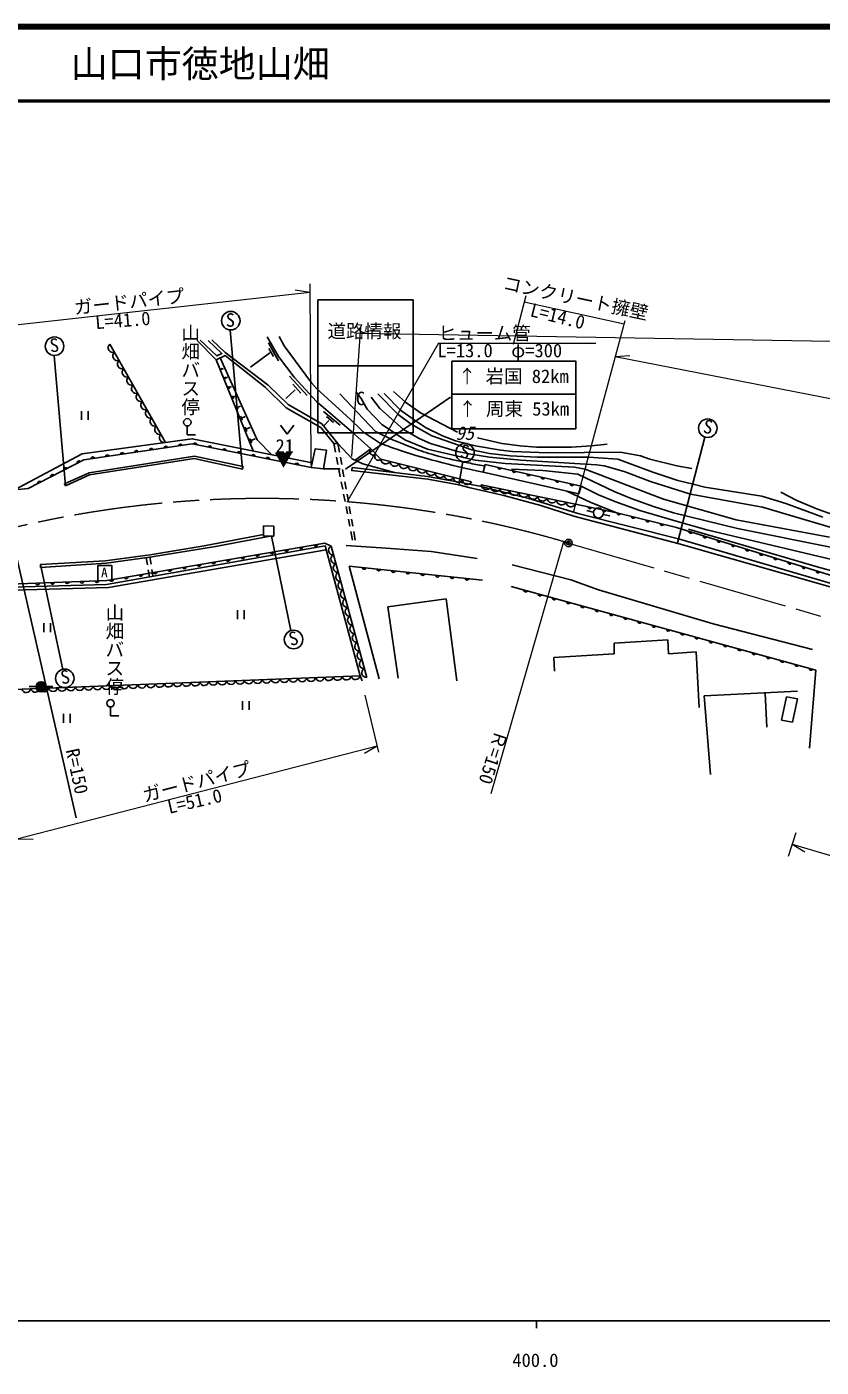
# Model space of a CAD drawing. Units: millimetres, scale not verified. Extents: x 40000 to 680000, y 20000 to 380000.
# Drawn here: x 399092 to 506470, y 198715 to 380000 of the extents above; entities that cross this region are included whole.
import ezdxf
from ezdxf.enums import TextEntityAlignment as Align

# ---------------------------------------------------------------- set-up
doc = ezdxf.new("R2010")
doc.units = ezdxf.units.MM
doc.header["$LTSCALE"] = 1000
doc.header["$PDMODE"] = 32
doc.header["$PDSIZE"] = 500
doc.linetypes.add('CHAIN', pattern=[18.5, 12, -1.5, 3.5, -1.5])
for name, color, linetype, lineweight in [('M-BGD', 7, 'Continuous', 25), ('M-BMK', 2, 'CHAIN', 13), ('M-BMK-SRVR', 3, 'Continuous', 25), ('M-STR-HTXT', 7, 'Continuous', 13), ('M-STR-STRC', 7, 'Continuous', 25), ('M-TTL', 2, 'Continuous', 140), ('M-TTL-BAND', 7, 'Continuous', 25), ('M-TTL-LINE', 7, 'Continuous', 50)]:
    doc.layers.add(name, color=color, linetype=linetype, lineweight=lineweight)
doc.layers.add('M-TTL-TXT', color=7, linetype='Continuous')
doc.styles.add('@ＭＳ ゴシック', font='')
doc.styles.add('ＭＳ ゴシック', font='')
doc.styles.get('@ＭＳ ゴシック').set_extended_font_data('@MS Gothic')
doc.styles.get('ＭＳ ゴシック').set_extended_font_data('MS Gothic')

msp = doc.modelspace()

# ---------------------------------------------------------------- hatches: boundary and pattern name
at = {"layer": 'M-BGD'}
msp.add_hatch(color=256, dxfattribs=at).paths.add_polyline_path([(401701, 290737, -1), (400335, 290737, -0.41421), (401018, 291420, -0.41421)])

# ---------------------------------------------------------------- linework, layer by layer
for p, q in [((426577, 338977), (428259, 320194)), ((431601, 338052), (433096, 335421)), ((431751, 337270), (433123, 334810)), ((433181, 338131), (433858, 336861)), ((402786, 335506), (404311, 317940)), ((410304, 337083), (417851, 323782)), ((431938, 335898), (429308, 333950)), ((431800, 336499), (432457, 335395)), ((433096, 335421), (435213, 332627)), ((433858, 336861), (437584, 331865)), ((429672, 322637), (424707, 334942)), ((425468, 333591), (425372, 333828)), ((425420, 333709), (425657, 333805)), ((425968, 332350), (425852, 332638)), ((425910, 332494), (426198, 332610)), ((434581, 332750), (436980, 330132)), ((435213, 332627), (438261, 329325)), ((437584, 331865), (438261, 331103)), ((426491, 331055), (426353, 331396)), ((426422, 331226), (426763, 331363)), ((427036, 329704), (426876, 330100)), ((426956, 329902), (427352, 330062)), ((435360, 330899), (434106, 329718)), ((435044, 331654), (436127, 330473)), ((438261, 331103), (442833, 326870)), ((441394, 330341), (446220, 325261)), ((443595, 330595), (444272, 329749)), ((446558, 330341), (449268, 327547)), ((447405, 330426), (449606, 328140)), ((448675, 330680), (450284, 329241)), ((427605, 328293), (427422, 328747)), ((427513, 328520), (427968, 328704)), ((438261, 329325), (443002, 325261)), ((456380, 329918), (442156, 320181)), ((444272, 329749), (445119, 328309)), ((447066, 326193), (445119, 328309)), ((445627, 329918), (446812, 328394)), ((446812, 328394), (450030, 325515)), ((449606, 328140), (451638, 326701)), ((450284, 329241), (452316, 327801)), ((406467, 328037), (406467, 326837)), ((407367, 326837), (407367, 328037)), ((428199, 326821), (427991, 327336)), ((428095, 327079), (428610, 327286)), ((439204, 327985), (441468, 326118)), ((439918, 326767), (439301, 326061)), ((439601, 327311), (440535, 326499)), ((442833, 326870), (444188, 325600)), ((449268, 327547), (451046, 326277)), ((451638, 326701), (453078, 325769)), ((452316, 327801), (457315, 325168)), ((420785, 326010), (420785, 324825)), ((420785, 324825), (421885, 324825)), ((428819, 325285), (428586, 325862)), ((428702, 325574), (429280, 325807)), ((444188, 325600), (444611, 325177)), ((444611, 325177), (446897, 323653)), ((446220, 325261), (448506, 324161)), ((448929, 325007), (447066, 326193)), ((448929, 325007), (450199, 324161)), ((450030, 325515), (452146, 324330)), ((451046, 326277), (453840, 324669)), ((453078, 325769), (455279, 324669)), ((453840, 324669), (459258, 322806)), ((455279, 324669), (457057, 323991)), ((429466, 323682), (429206, 324325)), ((429497, 323881), (429368, 324203)), ((429432, 324042), (429979, 324263)), ((440603, 323642), (440828, 322467)), ((441155, 323658), (441363, 322488)), ((450199, 324161), (453247, 322891)), ((452146, 324330), (453670, 323653)), ((453247, 322891), (459682, 321367)), ((453670, 323653), (457311, 322552)), ((457057, 323991), (459682, 323314)), ((459258, 322806), (461629, 322298)), ((459682, 323314), (463153, 322721)), ((463322, 323653), (460020, 324415)), ((463153, 322721), (464762, 322552)), ((465778, 323314), (463322, 323653)), ((467979, 323145), (465778, 323314)), ((472720, 323145), (467979, 323145)), ((475430, 323314), (472720, 323145)), ((477546, 323568), (475430, 323314)), ((490754, 324499), (487029, 310191)), ((433435, 321959), (434620, 321705)), ((440960, 321779), (441148, 320797)), ((441486, 321799), (441662, 320814)), ((457311, 322552), (458697, 322279)), ((458016, 321186), (457480, 318065)), ((458581, 322298), (461629, 321790)), ((459682, 321367), (463746, 320943)), ((461629, 322298), (464423, 321959)), ((461629, 321790), (465862, 321367)), ((463746, 320943), (473144, 320435)), ((464423, 321959), (468064, 321790)), ((464762, 322552), (469503, 322383)), ((465862, 321367), (476107, 320774)), ((468064, 321790), (475006, 321790)), ((469503, 322383), (479324, 322467)), ((475006, 321790), (478986, 321536)), ((478986, 321536), (483727, 319758)), ((479324, 322467), (482034, 321959)), ((482034, 321959), (483304, 321536)), ((483304, 321536), (486944, 320605)), ((439178, 320204), (437546, 320399)), ((441279, 320110), (441468, 319128)), ((441785, 320125), (441960, 319140)), ((461065, 320815), (474039, 317859)), ((464592, 320181), (468826, 320012)), ((468826, 320012), (473567, 319504)), ((473144, 320435), (474583, 320181)), ((473567, 319504), (478478, 317133)), ((474583, 320181), (485166, 316117)), ((476107, 320774), (477123, 320605)), ((477123, 320605), (479832, 319843)), ((479832, 319843), (483388, 318488)), ((483727, 319758), (487114, 318657)), ((486944, 320605), (488976, 320266)), ((441599, 318440), (441788, 317458)), ((442083, 318451), (442259, 317467)), ((460522, 318031), (473252, 315458)), ((474039, 317859), (473709, 316820)), ((474039, 317859), (476361, 316710)), ((483388, 318488), (488807, 316795)), ((487114, 318657), (489146, 318149)), ((489146, 318149), (490754, 317726)), ((490754, 317726), (498459, 316541)), ((441919, 316770), (442108, 315788)), ((442382, 316778), (442557, 315793)), ((476361, 316710), (478562, 315779)), ((478478, 317133), (480764, 316202)), ((478562, 315779), (481949, 314593)), ((480764, 316202), (483812, 315101)), ((485166, 316117), (494988, 313323)), ((488807, 316795), (498544, 315017)), ((498459, 316541), (501676, 315525)), ((500999, 317049), (503200, 315948)), ((501676, 315525), (506672, 313662)), ((503200, 315948), (505994, 314763)), ((442239, 315101), (442428, 314119)), ((442680, 315104), (442856, 314120)), ((475668, 314373), (474779, 314581)), ((477901, 313850), (477011, 314058)), ((481949, 314593), (487198, 313069)), ((483812, 315101), (486521, 314255)), ((486521, 314255), (495157, 312138)), ((498544, 315017), (513784, 310529)), ((505994, 314763), (514969, 311545)), ((396859, 312138), (405749, 273022)), ((431069, 312503), (431064, 311122)), ((432500, 312478), (431069, 312503)), ((432504, 311122), (432500, 312478)), ((442559, 313431), (442748, 312449)), ((442979, 313431), (443154, 312446)), ((487198, 313069), (491008, 311969)), ((488553, 312053), (505910, 306973)), ((491008, 311969), (511752, 307058)), ((494988, 313323), (507603, 310953)), ((495157, 312138), (507942, 309598)), ((431064, 311122), (432504, 311122)), ((432178, 311122), (434790, 298337)), ((442879, 311762), (443104, 310587)), ((443277, 311757), (443486, 310587)), ((415225, 308186), (415386, 307236)), ((415736, 308253), (415887, 307313)), ((440219, 309750), (445039, 292006)), ((400945, 307259), (403971, 293088)), ((415503, 306546), (415665, 305596)), ((415997, 306622), (416148, 305681)), ((446705, 291830), (442677, 307035)), ((442677, 307035), (460677, 305145)), ((464677, 307227), (472636, 305195)), ((505910, 306973), (513530, 304857)), ((472636, 305195), (476361, 303841)), ((464581, 304282), (505740, 293003)), ((476361, 303841), (491855, 299269)), ((427550, 301088), (427550, 299888)), ((428450, 299888), (428450, 301088)), ((447913, 301555), (455787, 302655)), ((449268, 291903), (447913, 301555)), ((455787, 302655), (457226, 291564)), ((401410, 299323), (401410, 298123)), ((402310, 298123), (402310, 299323)), ((491855, 299269), (505317, 295797)), ((478478, 296644), (485759, 297067)), ((478478, 295205), (478478, 296644)), ((485759, 297067), (485844, 295205)), ((470350, 294697), (478478, 295205)), ((470434, 292834), (470350, 294697)), ((485844, 295205), (489569, 295459)), ((489569, 295459), (489992, 287923)), ((393610, 290242), (444133, 292233)), ((444133, 292233), (444404, 291532)), ((505740, 293003), (504894, 282420)), ((399422, 290773), (400336, 290774)), ((401715, 290773), (402629, 290774)), ((503285, 290125), (490670, 289532)), ((428227, 288802), (428227, 287602)), ((429127, 287602), (429127, 288802)), ((490670, 289532), (491516, 278864)), ((499136, 285299), (498882, 289871)), ((501084, 286230), (501761, 289363)), ((501761, 289363), (503285, 289109)), ((503285, 289109), (502608, 285976)), ((404070, 287085), (404070, 285885)), ((404970, 285885), (404970, 287085)), ((410410, 288008), (410410, 286822)), ((410410, 286822), (411511, 286822)), ((502608, 285976), (501084, 286230))]:
    msp.add_line(p, q, dxfattribs=at)
for points in [[(422142, 337540), (424707, 334942), (425884, 335543), (431304, 331259), (434153, 328483), (438817, 325792), (440603, 323642)], [(423605, 337592), (425462, 335811), (424772, 335494), (422515, 337605)], [(440603, 323642), (441155, 323658), (438983, 326287), (434399, 328899), (431714, 331511), (425888, 335949), (424080, 337684)], [(425238, 335213), (430249, 324152), (432159, 322140)], [(443463, 321383), (445590, 322907), (443002, 325261)], [(437679, 321038), (421444, 324279), (406595, 322224), (397442, 317372), (399293, 317579)], [(437546, 320399), (421424, 323585), (406795, 321448), (399293, 317579)], [(437546, 320399), (438070, 322931), (439604, 322724), (439178, 320204), (441435, 320212)], [(441155, 323658), (443088, 321562), (444500, 320892), (448775, 319725)], [(445590, 322907), (446966, 321540), (459213, 318436)], [(443055, 320377), (443007, 319987), (453313, 318840), (457480, 318065), (458845, 317700)], [(458943, 318130), (457542, 318422), (453267, 319178), (445414, 320134), (443055, 320377)], [(461065, 320815), (460798, 319756), (473709, 316820)], [(458845, 317700), (463582, 316600), (468586, 315266), (473043, 313805), (487289, 310073), (515735, 301961)], [(515826, 302381), (487174, 310747), (473776, 314111), (466930, 316196), (462832, 317254), (460332, 317855), (458943, 318130)], [(472090, 317188), (475347, 315676), (478826, 314279)], [(473252, 315458), (478826, 314279), (486908, 312279), (520345, 301896), (541083, 297581), (563250, 293893), (568956, 293231)], [(388570, 304638), (393194, 304463), (409892, 305093), (439398, 310161), (440219, 309750)], [(431065, 311331), (423072, 309816), (415765, 308579), (409689, 307788), (400945, 307259)], [(400945, 307259), (400945, 306882), (409807, 307469), (415736, 308253), (424613, 309704), (431965, 311122)], [(444133, 292233), (439406, 309783), (409853, 304571), (392144, 304076), (389204, 302682)], [(392422, 303662), (410116, 304153), (439540, 309283)], [(442267, 309829), (447650, 309501), (453732, 309049), (459978, 308104)], [(408677, 305047), (408699, 307123), (410574, 307147), (410594, 305214)]]:
    msp.add_lwpolyline(points, dxfattribs=at)
msp.add_lwpolyline([(404311, 317940), (404171, 318194), (407533, 319681), (421751, 321921), (428324, 320529), (428259, 320194), (421691, 321607), (407583, 319389)], close=True, dxfattribs=at)
for centre, radius in [((426659, 340254), 1250), ((402837, 336803), 1250), ((420785, 326510), 500), ((491143, 325714), 1250), ((458323, 322397), 1250), ((476356, 314249), 683), ((435150, 297133), 1250), ((404223, 291879), 1250), ((401018, 290737), 683), ((410410, 288508), 500)]:
    msp.add_circle(centre, radius, dxfattribs=at)
for centre, radius, start, end in [((410754, 336606), 656, 133.32822, 285.81227), ((411383, 335497), 656, 133.32822, 285.81227), ((412012, 334389), 656, 133.32822, 285.81227), ((412641, 333280), 656, 133.32822, 285.81227), ((413270, 332172), 656, 133.32822, 285.81227), ((413899, 331064), 656, 133.32822, 285.81227), ((414528, 329955), 656, 133.32822, 285.81227), ((415157, 328847), 656, 133.32822, 285.81227), ((415786, 327738), 656, 133.32822, 285.81227), ((416415, 326630), 656, 133.32822, 285.81227), ((417043, 325522), 656, 133.32822, 285.81227), ((417672, 324413), 656, 133.32822, 285.81227), ((413946, 322436), 256, 20.99066, 175.62989), ((415925, 322725), 256, 20.99066, 175.62989), ((417904, 323014), 256, 20.99066, 175.62989), ((419883, 323303), 256, 20.99066, 175.62989), ((421839, 323446), 256, 1.50049, 156.13973), ((423801, 323058), 256, 1.50049, 156.13973), ((425763, 322670), 256, 1.50049, 156.13973), ((445923, 322555), 485, 133.4269, 316.95464), ((406126, 321040), 256, 39.96142, 194.60065), ((408009, 321569), 256, 20.99066, 175.62989), ((409988, 321858), 256, 20.99066, 175.62989), ((411967, 322147), 256, 20.99066, 175.62989), ((427725, 322282), 256, 1.50049, 156.13973), ((429687, 321895), 256, 1.50049, 156.13973), ((431649, 321507), 256, 1.50049, 156.13973), ((433611, 321119), 256, 1.50049, 156.13973), ((435573, 320731), 256, 1.50049, 156.13973), ((446611, 321871), 485, 133.4269, 316.95464), ((447615, 321530), 649, 179.05535, 332.50164), ((448839, 321219), 649, 179.05535, 332.50164), ((450064, 320909), 649, 179.05535, 332.50164), ((402571, 319207), 256, 39.96142, 194.60065), ((404349, 320123), 256, 39.96142, 194.60065), ((451289, 320598), 649, 179.05535, 332.50164), ((452513, 320288), 649, 179.05535, 332.50164), ((453738, 319978), 649, 179.05535, 332.50164), ((454963, 319667), 649, 179.05535, 332.50164), ((456187, 319357), 649, 179.05535, 332.50164), ((463028, 320425), 256, 179.84513, 334.48437), ((464978, 319981), 256, 179.84513, 334.48437), ((466928, 319537), 256, 179.84513, 334.48437), ((468878, 319092), 256, 179.84513, 334.48437), ((400794, 318290), 256, 39.96142, 194.60065), ((457412, 319046), 649, 179.05535, 332.50164), ((458637, 318736), 649, 179.05535, 332.50164), ((461193, 318071), 672, 183.38251, 333.76125), ((462466, 317814), 672, 183.38251, 333.76125), ((463739, 317556), 672, 183.38251, 333.76125), ((465012, 317299), 672, 183.38251, 333.76125), ((470828, 318648), 256, 179.84513, 334.48437), ((472778, 318204), 256, 179.84513, 334.48437), ((466285, 317041), 672, 183.38251, 333.76125), ((467558, 316784), 672, 183.38251, 333.76125), ((468831, 316527), 672, 183.38251, 333.76125), ((470104, 316269), 672, 183.38251, 333.76125), ((471377, 316012), 672, 183.38251, 333.76125), ((472650, 315755), 672, 183.38251, 333.76125), ((475221, 315099), 256, 180.74093, 335.38017), ((477177, 314685), 256, 180.74093, 335.38017), ((479134, 314261), 256, 178.78132, 333.42055), ((481075, 313781), 256, 178.78132, 333.42055), ((483017, 313300), 256, 178.78132, 333.42055), ((484958, 312820), 256, 178.78132, 333.42055), ((488856, 311733), 256, 175.42933, 330.06856), ((490766, 311140), 256, 175.42933, 330.06856), ((492676, 310547), 256, 175.42933, 330.06856), ((428276, 308308), 256, 202.42716, 357.06639), ((430247, 308647), 256, 202.42716, 357.06639), ((432219, 308985), 256, 202.42716, 357.06639), ((434190, 309324), 256, 202.42716, 357.06639), ((436161, 309662), 256, 202.42716, 357.06639), ((438132, 310001), 256, 202.42716, 357.06639), ((440501, 309192), 626, 116.78267, 273.61151), ((440823, 308009), 626, 116.78267, 273.61151), ((494586, 309954), 256, 175.42933, 330.06856), ((496496, 309361), 256, 175.42933, 330.06856), ((498406, 308768), 256, 175.42933, 330.06856), ((500316, 308175), 256, 175.42933, 330.06856), ((418421, 306615), 256, 202.42716, 357.06639), ((420392, 306954), 256, 202.42716, 357.06639), ((422363, 307292), 256, 202.42716, 357.06639), ((424334, 307631), 256, 202.42716, 357.06639), ((426305, 307970), 256, 202.42716, 357.06639), ((441144, 306826), 626, 116.78267, 273.61151), ((444672, 306882), 256, 186.685, 341.32423), ((446661, 306673), 256, 186.685, 341.32423), ((448651, 306464), 256, 186.685, 341.32423), ((502226, 307582), 256, 175.42933, 330.06856), ((504136, 306988), 256, 175.42933, 330.06856), ((506046, 306395), 256, 175.42933, 330.06856), ((400560, 304797), 256, 194.84146, 349.4807), ((402558, 304873), 256, 194.84146, 349.4807), ((404557, 304948), 256, 194.84146, 349.4807), ((406555, 305024), 256, 194.84146, 349.4807), ((408554, 305099), 256, 194.84146, 349.4807), ((410536, 305261), 256, 202.42716, 357.06639), ((412507, 305599), 256, 202.42716, 357.06639), ((414478, 305938), 256, 202.42716, 357.06639), ((416450, 306277), 256, 202.42716, 357.06639), ((441465, 305643), 626, 116.78267, 273.61151), ((441787, 304460), 626, 116.78267, 273.61151), ((450640, 306255), 256, 186.685, 341.32423), ((452629, 306047), 256, 186.685, 341.32423), ((454618, 305838), 256, 186.685, 341.32423), ((456607, 305629), 256, 186.685, 341.32423), ((458596, 305420), 256, 186.685, 341.32423), ((442108, 303277), 626, 116.78267, 273.61151), ((466524, 303807), 256, 177.35655, 331.99579), ((468453, 303279), 256, 177.35655, 331.99579), ((470382, 302750), 256, 177.35655, 331.99579), ((442429, 302094), 626, 116.78267, 273.61151), ((442751, 300911), 626, 116.78267, 273.61151), ((472311, 302222), 256, 177.35655, 331.99579), ((474240, 301693), 256, 177.35655, 331.99579), ((476169, 301165), 256, 177.35655, 331.99579), ((443072, 299728), 626, 116.78267, 273.61151), ((478098, 300636), 256, 177.35655, 331.99579), ((480027, 300108), 256, 177.35655, 331.99579), ((481956, 299579), 256, 177.35655, 331.99579), ((443393, 298545), 626, 116.78267, 273.61151), ((443715, 297363), 626, 116.78267, 273.61151), ((483884, 299051), 256, 177.35655, 331.99579), ((485813, 298522), 256, 177.35655, 331.99579), ((487742, 297993), 256, 177.35655, 331.99579), ((489671, 297465), 256, 177.35655, 331.99579), ((444036, 296180), 626, 116.78267, 273.61151), ((444357, 294997), 626, 116.78267, 273.61151), ((491600, 296936), 256, 177.35655, 331.99579), ((493529, 296408), 256, 177.35655, 331.99579), ((495458, 295879), 256, 177.35655, 331.99579), ((444679, 293814), 626, 116.78267, 273.61151), ((497387, 295351), 256, 177.35655, 331.99579), ((499316, 294822), 256, 177.35655, 331.99579), ((501244, 294294), 256, 177.35655, 331.99579), ((503173, 293765), 256, 177.35655, 331.99579), ((435107, 291990), 612, 192.82629, 351.68668), ((436310, 292037), 612, 192.82629, 351.68668), ((437513, 292085), 612, 192.82629, 351.68668), ((438716, 292132), 612, 192.82629, 351.68668), ((439918, 292179), 612, 192.82629, 351.68668), ((441121, 292227), 612, 192.82629, 351.68668), ((442324, 292274), 612, 192.82629, 351.68668), ((443527, 292322), 612, 192.82629, 351.68668), ((445000, 292631), 626, 116.78267, 273.61151), ((505102, 293236), 256, 177.35655, 331.99579), ((399019, 290568), 612, 192.82629, 351.68668), ((400222, 290615), 612, 192.82629, 351.68668), ((401425, 290663), 612, 192.82629, 351.68668), ((402628, 290710), 612, 192.82629, 351.68668), ((403831, 290757), 612, 192.82629, 351.68668), ((405034, 290805), 612, 192.82629, 351.68668), ((406236, 290852), 612, 192.82629, 351.68668), ((407439, 290900), 612, 192.82629, 351.68668), ((408642, 290947), 612, 192.82629, 351.68668), ((409845, 290994), 612, 192.82629, 351.68668), ((411048, 291042), 612, 192.82629, 351.68668), ((412251, 291089), 612, 192.82629, 351.68668), ((413454, 291137), 612, 192.82629, 351.68668), ((414657, 291184), 612, 192.82629, 351.68668), ((415860, 291231), 612, 192.82629, 351.68668), ((417063, 291279), 612, 192.82629, 351.68668), ((418266, 291326), 612, 192.82629, 351.68668), ((419469, 291374), 612, 192.82629, 351.68668), ((420672, 291421), 612, 192.82629, 351.68668), ((421875, 291468), 612, 192.82629, 351.68668), ((423077, 291516), 612, 192.82629, 351.68668), ((424280, 291563), 612, 192.82629, 351.68668), ((425483, 291611), 612, 192.82629, 351.68668), ((426686, 291658), 612, 192.82629, 351.68668), ((427889, 291705), 612, 192.82629, 351.68668), ((429092, 291753), 612, 192.82629, 351.68668), ((430295, 291800), 612, 192.82629, 351.68668), ((431498, 291848), 612, 192.82629, 351.68668), ((432701, 291895), 612, 192.82629, 351.68668), ((433904, 291942), 612, 192.82629, 351.68668)]:
    msp.add_arc(centre, radius, start, end, dxfattribs=at)
for points in [[(460798, 319756), (458171, 320314), (457452, 320472), (455331, 321025), (453014, 321630), (451720, 321998), (449450, 322760), (448449, 323097), (448116, 323205), (446897, 323653)], [(448506, 324161), (451365, 323010), (452209, 322617), (454683, 321948), (456252, 321523), (457149, 321352), (458741, 321024), (459624, 320843), (459910, 320784), (461006, 320579)]]:
    msp.add_open_spline(points, degree=3, knots=[0, 0, 0, 0, 1, 1, 1, 2, 2, 2, 3, 3, 3, 3], dxfattribs=at)
at = {"layer": 'M-BMK'}
msp.add_line((472301, 310179), (535120, 291987), dxfattribs=at)
msp.add_arc((430945, 171155), 145045, 73.43387, 103.59189, dxfattribs=at)
at = {"layer": 'M-BMK-SRVR'}
msp.add_circle((472301, 310179), 500, dxfattribs=at)
msp.add_point((472301, 310179), dxfattribs=at)
at = {"layer": 'M-STR-HTXT'}
for p, q in [((437330, 345243), (437499, 320774)), ((437330, 344057), (393705, 339227)), ((437330, 344057), (435353, 344359)), ((466540, 343634), (464847, 337033)), ((466325, 342797), (479832, 339824)), ((444188, 339401), (443002, 321875)), ((444142, 338583), (446083, 339067)), ((479917, 340247), (472974, 314424)), ((454756, 337209), (442494, 315948)), ((444142, 338583), (570296, 336365)), ((454756, 337209), (475997, 337206)), ((478614, 335403), (480610, 335540)), ((478614, 335403), (569833, 317557)), ((471620, 310360), (461798, 276239)), ((444800, 289601), (446643, 281912)), ((446472, 282700), (397944, 270161)), ((446472, 282700), (444731, 281716)), ((397944, 270161), (399944, 270143)), ((503031, 270990), (502015, 267773)), ((502546, 269455), (545384, 256870)), ((502546, 269455), (504254, 268413))]:
    msp.add_line(p, q, dxfattribs=at)
at = {"layer": 'M-STR-STRC'}
for p, q in [((438444, 334149), (451300, 334149)), ((456561, 330306), (473289, 330306)), ((433381, 326125), (434281, 324925)), ((434281, 324925), (435181, 326125))]:
    msp.add_line(p, q, dxfattribs=at)
for points in [[(438430, 343082), (451300, 343082), (451300, 325092), (438444, 325092), (438444, 343082)], [(456563, 334782), (473289, 334789), (473289, 325639), (456558, 325639)]]:
    msp.add_lwpolyline(points, close=True, dxfattribs=at)
at = {"layer": 'M-TTL'}
msp.add_line((680000, 380000), (40000, 380000), dxfattribs=at)
at = {"layer": 'M-TTL-BAND'}
for p, q in [((40000, 205000), (579000, 205000)), ((468000, 205000), (468000, 204000))]:
    msp.add_line(p, q, dxfattribs=at)
at = {"layer": 'M-TTL-LINE'}
msp.add_line((40000, 370000), (680000, 370000), dxfattribs=at)

# ---------------------------------------------------------------- texts
at = {"layer": 'M-BGD', "style": 'ＭＳ ゴシック'}
for s, height, p in [('S', 1833, (425981, 338880)), ('C', 1833, (443567, 328266)), ('21', 1833, (432713, 321854)), ('▼', 1833, (432544, 319981)), ('A', 1320, (409128, 305133))]:
    msp.add_text(s, height=height, dxfattribs=at).set_placement(p, align=Align.BOTTOM_LEFT)
at = {"layer": 'M-BGD'}
for s, rotation, style, p in [('山畑バス停', 270, '@ＭＳ ゴシック', (419748, 339866)), ('S', 6.153, 'ＭＳ ゴシック', (402339, 335411)), ('S', 350.076, 'ＭＳ ゴシック', (490321, 324570)), ('S', 351.997, 'ＭＳ ゴシック', (457504, 321198)), ('山畑バス停', 270, '@ＭＳ ゴシック', (409493, 302039)), ('S', 13.355, 'ＭＳ ゴシック', (434859, 295716)), ('S', 9.462, 'ＭＳ ゴシック', (403888, 290525))]:
    msp.add_text(s, height=1833, rotation=rotation, dxfattribs=dict(at, style=style)).set_placement(p, align=Align.BOTTOM_LEFT)
at = {"layer": 'M-BGD', "style": 'ＭＳ ゴシック', "oblique": 15}
msp.add_text('95', height=1833, dxfattribs=at).set_placement((457026, 323573), align=Align.BOTTOM_LEFT)
at = {"layer": 'M-STR-HTXT', "style": 'ＭＳ ゴシック'}
for s, rotation, p in [('ガードパイプ', 6.318, (405627, 340547)), ('コンクリート擁壁', 347.994, (463196, 343976)), ('L=41.0', 4.512, (408454, 338554)), ('L=14.0', 346.078, (466877, 340338)), ('Ｒ=150', 252.03, (461916, 285227)), ('R=150', 282.112, (403809, 282060)), ('ガードパイプ', 14.488, (415148, 274606)), ('L=51.0', 12.861, (418460, 273016))]:
    msp.add_text(s, height=1833, rotation=rotation, dxfattribs=at).set_placement(p, align=Align.BOTTOM_LEFT)
for s, p in [('ヒューム管', (454717, 337091)), ('L=13.0\u3000φ=300', (454590, 334753))]:
    msp.add_text(s, height=1833, dxfattribs=at).set_placement(p, align=Align.BOTTOM_LEFT)
at = {"layer": 'M-STR-STRC', "style": 'ＭＳ ゴシック'}
for s, p in [('道路情報', (439732, 337381)), ('↑ 岩国 82km', (457364, 331275)), ('↑ 周東 53km', (457419, 326871))]:
    msp.add_text(s, height=1833, dxfattribs=at).set_placement(p, align=Align.BOTTOM_LEFT)
at = {"layer": 'M-TTL-BAND', "style": 'ＭＳ ゴシック'}
msp.add_text('400.0', height=1833, dxfattribs=at).set_placement((467844, 198195), align=Align.BOTTOM_CENTER)
at = {"layer": 'M-TTL-TXT', "style": 'ＭＳ ゴシック'}
msp.add_text('山口市徳地山畑', height=3666, dxfattribs=at).set_placement((405024, 375000), align=Align.MIDDLE_LEFT)

doc.saveas('drawing.dxf')
